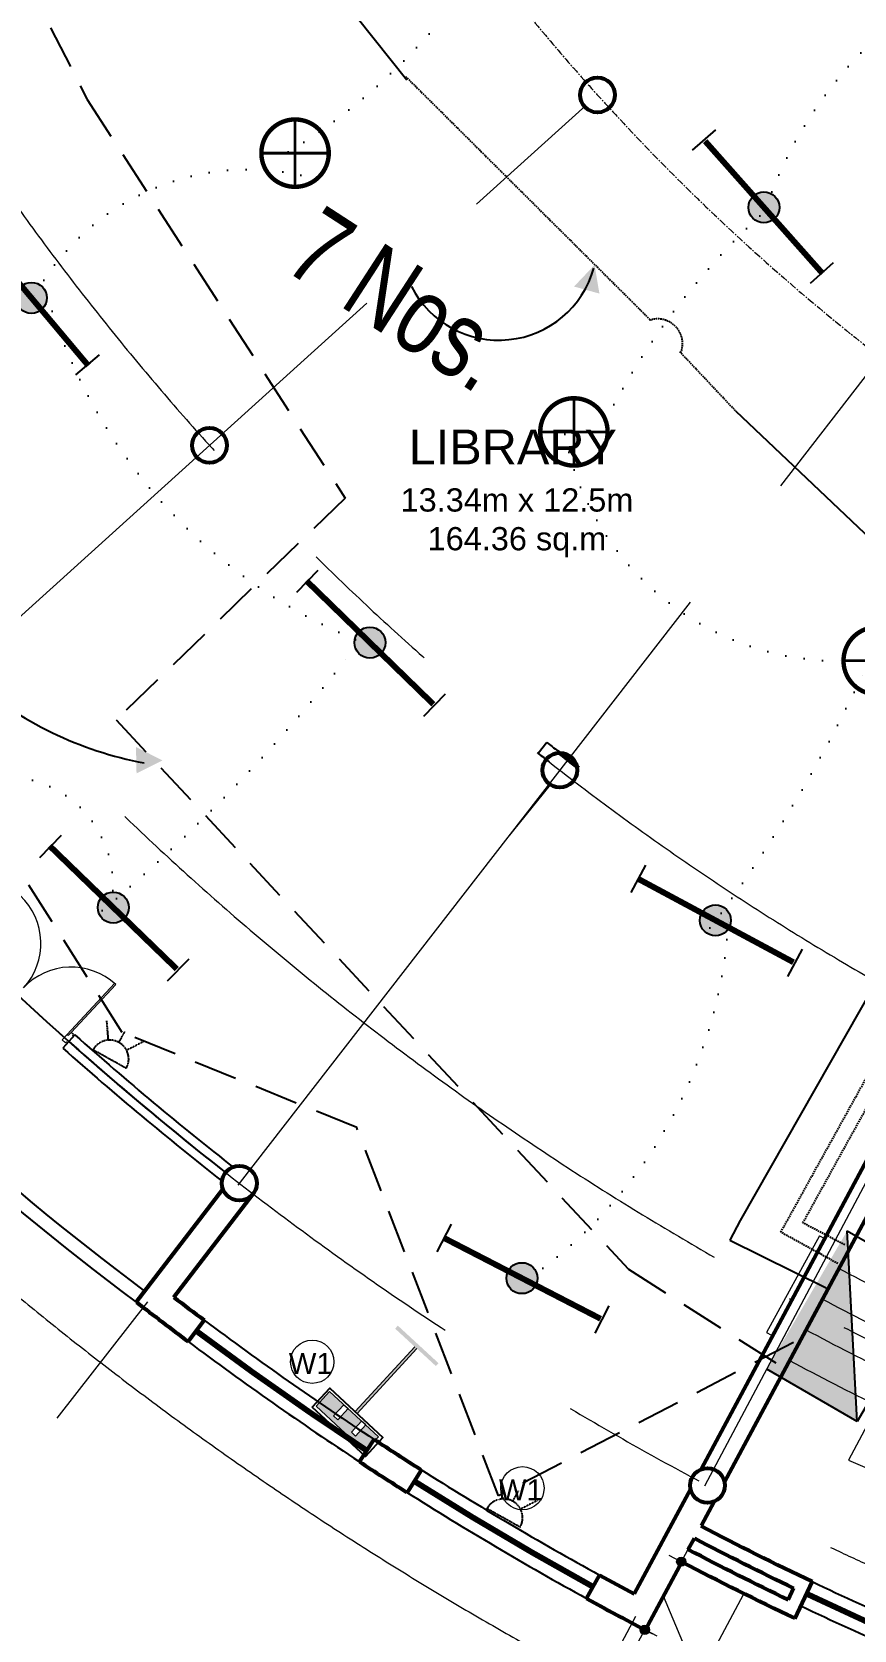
# Model space of a CAD drawing. Header units: millimetres. Extents: x -582 to 488037, y -1142837 to 903.
# Drawn here: x 404835 to 411910, y -1135645 to -1121888 of the extents above; entities that cross this region are included whole.
import ezdxf

# ---------------------------------------------------------------- set-up
doc = ezdxf.new("R2010")
doc.units = ezdxf.units.MM
doc.header["$PDMODE"] = 3
for name, pattern in [('CENTERX2', [101.6, 63.5, -12.7, 12.7, -12.7]), ('DASHED', [19.05, 12.7, -6.35]), ('DOT2', [3.175, 0, -3.175]), ('HIDDEN', [0.375, 0.25, -0.125])]:
    doc.linetypes.add(name, pattern=pattern)
doc.layers.add('A New CL', color=7, linetype='CENTERX2', lineweight=13, true_color=0x18bbcd)
doc.layers.add('Pipe line', color=7, linetype='Continuous', lineweight=60, true_color=0x0070ff)
for name, color, linetype, lineweight in [('A_Wall 01', 7, 'Continuous', 53), ('COLUMN-HATCH', 1, 'Continuous', 53), ('Dimension', 5, 'Continuous', 13), ('door', 62, 'Continuous', 18), ('E_Telephone', 50, 'Continuous', 20), ('furniture', 43, 'Continuous', 13), ('hatch', 9, 'Continuous', 0), ('hatch2', 252, 'Continuous', 18), ('railing', 220, 'Continuous', 25), ('stair', 20, 'Continuous', 20), ('WALL2', 1, 'Continuous', 25), ('window', 210, 'Continuous', 25)]:
    doc.layers.add(name, color=color, linetype=linetype, lineweight=lineweight)
for name, color, linetype in [('E_DB', 210, 'Continuous'), ('E_Electrical Layout', 210, 'Continuous'), ('E_Power', 50, 'HIDDEN'), ('E_Switch', 30, 'DOT2'), ('E_TV', 160, 'Continuous')]:
    doc.layers.add(name, color=color, linetype=linetype)
doc.styles.add('Arial', font='arial.ttf')
doc.styles.get("Standard").update_dxf_attribs({"font": 'arial.ttf', "width": 0.75})
doc.dimstyles.new('A_ Detail', dxfattribs={"dimtxt": 250, "dimasz": 80, "dimexe": 75, "dimexo": 0, "dimgap": 4, "dimtad": 1, "dimdec": 0, "dimzin": 1, "dimdsep": 46, "dimtxsty": 'Arial', "dimblk": 'dot 2', "dimcen": 0.09375, "dimclrd": 5, "dimclre": 5, "dimclrt": 256, "dimadec": 0, "dimazin": 0, "dimtfac": 0.75, "dimtdec": 0, "dimtix": 1, "dimtmove": 1, "dimatfit": 3, "dimfxl": 75, "dimfxlon": 1, "dimtolj": 1, "dimtzin": 0, "dimlwd": 13, "dimlwe": 9, "dimarcsym": 0})

# ---------------------------------------------------------------- blocks, each defined once
blk = doc.blocks.new('A$C115C1E31')
blk.add_circle((-22, 86), 150)
blk = doc.blocks.new('table partition')
at = {"layer": 'furniture'}
for p, q in [((785, 533), (0, 0)), ((813, 492), (28, -41)), ((785, 533), (813, 492)), ((0, 0), (28, -41))]:
    blk.add_line(p, q, dxfattribs=at)
blk = doc.blocks.new('D4')
at = {"layer": 'door'}
for p, q in [((0, 1.5), (0, -1.5)), ((0.5, 1.5), (0, 1.5)), ((2, 2), (0.5, 2)), ((0.5, 2), (0.5, 1.5)), ((2, -0.5), (2, 2)), ((46, -0.5), (46, 2)), ((46, 2), (47.5, 2)), ((47.5, 2), (47.5, 1.5)), ((47.5, 1.5), (48, 1.5)), ((48, 1.5), (48, -1.5)), ((0, -1.5), (0.5, -1.5)), ((0.5, -1.5), (0.5, -2)), ((0.5, -2), (1.5, -2)), ((1.5, -0.5), (2, -0.5)), ((1.5, -2), (1.5, -0.5)), ((1.5, -2), (1.5, -24.5)), ((2, -0.5), (2, -24.49)), ((46.5, -0.5), (46, -0.5)), ((46, -0.5), (46, -24.49)), ((46.5, -2), (46.5, -0.5)), ((47.5, -2), (46.5, -2)), ((46.5, -2), (46.5, -24.5)), ((47.5, -1.5), (47.5, -2)), ((48, -1.5), (47.5, -1.5))]:
    blk.add_line(p, q, dxfattribs=at)
for centre, start, end in [((1.5, -2), 270, 0), ((46.5, -2), 180, 270)]:
    blk.add_arc(centre, 22.5, start, end, dxfattribs=at)
blk = doc.blocks.new('dot1')
at = {"layer": 'hatch'}
h = blk.add_hatch(color=256, dxfattribs=at)
edge = h.paths.add_edge_path()
edge.add_arc((0, 0), 1, 0, 360)
for p, q in [((0, 3), (0, -3)), ((3, 0), (-3, 0))]:
    blk.add_line(p, q, dxfattribs=at)
blk.add_circle((0, 0), 1, dxfattribs=at)
blk = doc.blocks.new('dot 2')
at = {"layer": 'hatch', "xscale": 0.5, "yscale": 0.5, "zscale": 0.5}
blk.add_blockref('dot1', (0, 0), dxfattribs=at)
blk = doc.blocks.new('*D167')
at = {"layer": 'DEFPOINTS', "color": 0, "transparency": 16777216}
for p in [(410423, -1135057), (410423, -1135057), (410109, -1135643)]:
    blk.add_point(p, dxfattribs=at)
at = {"layer": 'Dimension', "color": 5, "lineweight": 13, "transparency": 16777216}
for p, q in [((410147, -1135572), (410385, -1135127)), ((410266, -1135350), (410591, -1136124)), ((410591, -1136124), (410398, -1136484))]:
    blk.add_line(p, q, dxfattribs=at)
at = {"layer": 'Dimension', "color": 5, "lineweight": 9, "transparency": 16777216}
for p, q in [((410423, -1135057), (410489, -1135092)), ((410109, -1135643), (410175, -1135678))]:
    blk.add_line(p, q, dxfattribs=at)
at = {"layer": 'Dimension', "color": 5, "lineweight": 13, "transparency": 16777216, "xscale": 80, "yscale": 80, "zscale": 80}
for p, rotation in [((410423, -1135057), 61.85111732714937), ((410109, -1135643), 241.8511173271494)]:
    blk.add_blockref('dot 2', p, dxfattribs=dict(at, rotation=rotation))
at = {"layer": 'Dimension', "transparency": 16777216, "insert": (410410, -1136259), "char_height": 180, "attachment_point": 5, "rotation": 61.8511, "style": 'Arial'}
blk.add_mtext('\\A1;665', dxfattribs=at)
blk = doc.blocks.new('F')
at = {"layer": 'E_Electrical Layout', "ltscale": 5}
h = blk.add_hatch(color=256, dxfattribs=at)
edge = h.paths.add_edge_path()
edge.add_ellipse((0, 0), major_axis=(-37.1, 37.1), ratio=1, start_angle=45, end_angle=135, ccw=False)
edge.add_ellipse((0, 0), major_axis=(37.1, 37.1), ratio=1, start_angle=45, end_angle=135, ccw=False)
edge.add_line((0, 52.5), (0, -52.5))
edge = h.paths.add_edge_path()
edge.add_ellipse((0, 0), major_axis=(-37.1, 37.1), ratio=1, start_angle=225, end_angle=315, ccw=False)
edge.add_ellipse((0, 0), major_axis=(37.1, 37.1), ratio=1, start_angle=225, end_angle=315, ccw=False)
edge.add_line((0, -52.5), (0, 52.5))
for p, q in [((-52.5, 305), (52.5, 305)), ((-52.5, -296.8), (52.5, -296.8))]:
    blk.add_line(p, q, dxfattribs=at)
at = {"layer": 'E_Electrical Layout', "ltscale": 5, "const_width": 20}
blk.add_lwpolyline([(0, -300), (0, 300)], dxfattribs=at)
at = {"layer": 'E_Electrical Layout', "ltscale": 5, "const_width": 3.5}
for points in [[(-52.5, 0, -1), (52.5, 0, -1)], [(-52.5, 0, 1), (52.5, 0, 1)]]:
    blk.add_lwpolyline(points, format="xyb", dxfattribs=at)
at = {"layer": 'E_Electrical Layout', "ltscale": 5}
blk.add_circle((0, 0), 52.5, dxfattribs=at)
blk.add_circle((0, 0), 52.5, dxfattribs=at)
blk = doc.blocks.new('DISTRIBUTION BOARD')
at = {"layer": 'E_DB'}
blk.add_hatch(color=256, dxfattribs=at).paths.add_polyline_path([(0, 11.8), (0, 0), (18.06, 11.8)])
for p, q in [((0, 0), (18.06, 11.8)), ((0, 0), (0, 11.8)), ((18.06, 11.8), (18.06, 0)), ((18.06, 0), (0, 0))]:
    blk.add_line(p, q, dxfattribs=at)
blk = doc.blocks.new('mb')
at = {"const_width": 20}
blk.add_lwpolyline([(18.1, 151.2, -0.887546), (18.1, -151.2, -1.126702), (18.1, 151.2, -0.226057)], format="xyb", dxfattribs=at)
at = {"const_width": 12.5}
for points in [[(0, -151.2), (0, 151.2)], [(-151.2, 0), (151.2, 0)]]:
    blk.add_lwpolyline(points, dxfattribs=at)
blk = doc.blocks.new('A$C08380FCA')
blk.add_blockref('mb', (162.3, 162.2))
blk = doc.blocks.new('15A SOC')
at = {"layer": 'E_Power', "ltscale": 0.010417}
for p, q in [((-94.8, 141.8), (-47.1, 70.5)), ((0, 84.8), (-0.2, 138.4)), ((94.5, 142), (46.9, 70.6)), ((84.8, 0), (-84.8, 0))]:
    blk.add_line(p, q, dxfattribs=at)
blk.add_arc((0, 0), 84.8, 0, 180, dxfattribs=at)
blk = doc.blocks.new('TELEPHONE POINTS')
at = {"layer": 'E_TV', "ltscale": 0.03}
for points in [[(1.39, 8.1), (3.68, 8.1), (3.68, 8.45), (-1.25, 8.45), (-1.25, 8.09), (1.14, 8.09), (1.14, 0.23), (1.39, 0.23)], [(-1.74, 0), (-1.74, -1.78), (4.2, -1.78), (4.2, 0), (2.65, 0), (2.65, -1.35), (2.15, -1.35), (2.15, 0), (0.5, 0), (0.5, -1.35), (0, -1.35), (0, 0)]]:
    blk.add_hatch(color=5, dxfattribs=at).paths.add_polyline_path(points)
at = {"layer": 'E_Telephone', "ltscale": 0.03}
for p, q in [((1.14, 0.23), (1.14, 8.09)), ((1.39, 8.1), (1.39, 0.23))]:
    blk.add_line(p, q, dxfattribs=at)
for points in [[(-1.74, 0), (4.2, 0), (4.2, -1.78), (-1.74, -1.78)], [(0, 0), (0.5, 0), (0.5, -1.35), (0, -1.35)], [(2.65, 0), (2.15, 0), (2.15, -1.35), (2.65, -1.35)]]:
    blk.add_lwpolyline(points, close=True, dxfattribs=at)
at = {"layer": 'E_TV', "color": 5, "ltscale": 0.03}
blk.add_lwpolyline([(-1.93, -2.08), (-1.93, 0.23), (4.53, 0.23), (4.53, -2.08)], close=True, dxfattribs=at)

msp = doc.modelspace()

# ---------------------------------------------------------------- hatches: boundary and pattern name
at = {"layer": 'E_Electrical Layout', "linetype": 'DASHED'}
h = msp.add_hatch(color=256, dxfattribs=at)
h.dxf.hatch_style = 1
h.paths.add_polyline_path([(409718.4, -1124140), (409676.8, -1123893.5), (409500, -1124079.1)])
h = msp.add_hatch(color=256, dxfattribs=at)
h.dxf.hatch_style = 1
h.paths.add_polyline_path([(405734.7, -1128270), (405958.7, -1128159), (405730, -1128043.3)])

# ---------------------------------------------------------------- linework, layer by layer
at = {"layer": 'A New CL', "ltscale": 100}
for p, q in [((415256.2, -1117411.6), (399205, -1131913.4)), ((416724.8, -1118769.1), (403684.2, -1135583.2)), ((418362.2, -1119822.3), (408404.9, -1138585.9))]:
    msp.add_line(p, q, dxfattribs=at)
at = {"layer": 'A New CL', "color": 6, "ltscale": 100}
msp.add_line((410956.6, -1135341.3), (410364.4, -1136448.1), dxfattribs=at)
at = {"layer": 'A New CL', "ltscale": 100}
for centre, radius, start, end in [((423678, -1109799.9), 26088.9, 159.29791, 261.10339), ((423680.4, -1109800.6), 23338.9, 156.77037, 260.80359), ((423680.4, -1109800.6), 27838.9, 160.88611, 260.80359), ((423678, -1109799.9), 14338.9, 151.51618, 250.54011), ((423678, -1109799.9), 14338.9, 151.97881, 265.13551)]:
    msp.add_arc(centre, radius, start, end, dxfattribs=at)
at = {"layer": 'A New CL'}
msp.add_arc((423680.4, -1109800.6), 18838.9, 153.44757, 259.00569, dxfattribs=at)
at = {"layer": 'A New CL', "color": 7, "ltscale": 100}
msp.add_arc((423680.4, -1109800.6), 13873.9, 207.20816, 244.47657, dxfattribs=at)
at = {"layer": 'A New CL', "color": 6, "ltscale": 100}
msp.add_arc((423678, -1109799.9), 29788.9, 210.61791, 243.45301, dxfattribs=at)
at = {"layer": 'A_Wall 01'}
for p, q in [((412624.9, -1130463.9), (410592.8, -1134261.9)), ((412827.7, -1130572.4), (410795.6, -1134370.4)), ((405732.7, -1132823.3), (406478.6, -1131850.8)), ((406055.9, -1132779.9), (406738.6, -1131889.8)), ((406317.1, -1132977.8), (406179.2, -1133161.9)), ((407653.2, -1134196.5), (407779.5, -1134004.3)), ((408065.3, -1134462.3), (408188.3, -1134268)), ((410502, -1134431.7), (410018.7, -1135335)), ((410704.7, -1134540.2), (410592.7, -1134749.6)), ((410483.4, -1134952), (410537, -1134855.9)), ((410427.6, -1135058.2), (410113.4, -1135645.5)), ((409607.6, -1135373.6), (409718.4, -1135172.1)), ((411342.5, -1135384.5), (411389.9, -1135285.2)), ((411399, -1135544.7), (411549.7, -1135228.8))]:
    msp.add_line(p, q, dxfattribs=at)
for centre, radius, start, end in [((423680.4, -1109800.6), 23223.9, 231.92026, 232.48775), ((423678, -1109799.9), 29188.9, 232.06576, 233.1657), ((423678, -1109799.9), 28958.9, 232.51727, 233.1657), ((423678, -1109799.9), 28958.9, 236.70122, 237.64518), ((423678, -1109799.9), 29188.9, 236.70122, 237.64518), ((423682.8, -1109801.3), 28173.9, 242.31447, 244.4912), ((423682.8, -1109801.3), 28293.9, 242.31447, 244.2482), ((423682.8, -1109801.3), 28403.9, 242.30879, 244.24914), ((423682.8, -1109801.3), 28523.9, 242.30879, 244.4912), ((423678, -1109799.9), 28958.9, 241.18069, 241.85652), ((423678, -1109799.9), 29188.9, 241.18069, 242.30796), ((423678, -1109799.9), 29188.9, 241.18069, 241.85169)]:
    msp.add_arc(centre, radius, start, end, dxfattribs=at)
at = {"layer": 'Dimension'}
for centre in [(407247, -1133335.7), (409056, -1134424.9)]:
    msp.add_circle(centre, 186.2, dxfattribs=at)
at = {"layer": 'door'}
msp.add_line((409294.9, -1128368.3), (408917.7, -1128835.1), dxfattribs=at)
at = {"layer": 'E_Electrical Layout', "ltscale": 1500}
for p, q in [((405380, -1118920), (408060, -1122300)), ((410890, -1125150), (413490, -1127620)), ((413490, -1127620), (410930, -1132120)), ((410930, -1132120), (410840, -1132290)), ((410840, -1132290), (411670, -1132700))]:
    msp.add_line(p, q, dxfattribs=at)
at = {"layer": 'E_Electrical Layout', "linetype": 'DASHED'}
for p, q in [((408050, -1122270), (410150, -1124360)), ((410890, -1125150), (410410, -1124640)), ((411280, -1132220), (414040, -1127240)), ((411470, -1132140), (414010, -1127550)), ((411830, -1132330), (411470, -1132140)), ((411770, -1132490), (411280, -1132220))]:
    msp.add_line(p, q, dxfattribs=at)
at = {"layer": 'E_Electrical Layout', "ltscale": 1500}
for centre, radius, start, end in [((408853.8, -1123694), 846.9, 207.11301, 344.52476), ((406385.3, -1125067), 3167.6, 229.06705, 259.35129)]:
    msp.add_arc(centre, radius, start, end, dxfattribs=at)
at = {"layer": 'E_Electrical Layout', "linetype": 'DASHED'}
msp.add_arc((410219.9, -1124572.7), 214.5, 338.88409, 109.03265, dxfattribs=at)
at = {"layer": 'E_Power', "ltscale": 1500}
for p, q in [((404740, -1121350), (405310, -1122470)), ((405310, -1122470), (407530, -1125900)), ((407530, -1125900), (405560, -1127810)), ((405560, -1127810), (409970, -1132540)), ((405610, -1130500), (403960, -1127890)), ((407630, -1131320), (405610, -1130500)), ((408850, -1134490), (407630, -1131320)), ((409970, -1132540), (411340, -1133410)), ((411390, -1133170), (408850, -1134490))]:
    msp.add_line(p, q, dxfattribs=at)
at = {"layer": 'E_Switch', "ltscale": 50}
for centre, radius, start, end in [((404315, -1118442.6), 5241.4, 301.32468, 332.16434), ((414621.5, -1124609.8), 3676, 113.93809, 161.2795), ((406696.4, -1125168.6), 2098.2, 77.51569, 154.03666), ((415446, -1128135.9), 6376.4, 132.96702, 153.69281), ((409374, -1122879.7), 4586.3, 197.90933, 249.66153), ((411787.2, -1124890.3), 2411.4, 190.98872, 272.20476), ((395844.5, -1118053.2), 14898.4, 310.09548, 322.22179), ((401027.5, -1122314.8), 12085.2, 322.9278, 335.22063), ((404595.6, -1129232.7), 935.6, 357.10367, 168.11297), ((406761.3, -1129287.5), 4075.4, 307.28418, 356.72904)]:
    msp.add_arc(centre, radius, start, end, dxfattribs=at)
at = {"layer": 'furniture'}
msp.add_arc((420753.8, -1115645.6), 19553.9, 241.26603, 241.33335, dxfattribs=at)
at = {"layer": 'stair'}
for radius, start, end in [(26799.9, 241.94907, 245.53805), (27099.9, 241.94799, 245.53924), (27399.9, 241.94693, 245.54039), (27699.9, 241.9459, 245.54153)]:
    msp.add_arc((424382.1, -1108880.1), radius, start, end, dxfattribs=at)
at = {"layer": 'WALL2'}
msp.add_line((409265.7, -1128003.2), (409192.2, -1128098), dxfattribs=at)
for centre, radius, start, end in [((423680.4, -1109800.6), 23218.9, 231.62407, 231.92019), ((423680.4, -1109800.6), 23338.9, 231.62705, 231.92019), ((419288.1, -1114556.4), 22627, 220.95717, 233.42195), ((419288.1, -1114556.4), 22747, 220.95717, 233.42195)]:
    msp.add_arc(centre, radius, start, end, dxfattribs=at)
at = {"layer": 'window', "linetype": 'ByBlock'}
msp.add_line((405204, -1130521.3), (405101.5, -1130636.2), dxfattribs=at)
at = {"layer": 'window', "const_width": 50}
for points in [[(406248.2, -1133069.9, 0.0154278), (407716.3, -1134100.4)], [(408118.8, -1134360.1, 0.0154278), (409663, -1135272.8)], [(411500.2, -1135332.6, 0.0158469), (413141.8, -1136053)]]:
    msp.add_lwpolyline(points, format="xyb", dxfattribs=at)
at = {"layer": 'window', "linetype": 'ByBlock'}
for radius, start, end in [(27838.9, 222.40553, 231.89523), (27838.9, 228.27695, 231.89523), (27761.9, 228.27695, 231.96917), (27915.9, 228.27695, 231.93938)]:
    msp.add_arc((423680.4, -1109800.6), radius, start, end, dxfattribs=at)
at = {"layer": 'window'}
for centre, radius, start, end in [((423678, -1109799.9), 28958.9, 233.1657, 236.70122), ((423678, -1109799.9), 29188.9, 233.1657, 236.70122), ((423678, -1109799.9), 28958.9, 237.64517, 241.18069), ((423678, -1109799.9), 29188.9, 237.64517, 241.18069), ((423682.8, -1109801.3), 28173.9, 244.4912, 248.12274), ((423682.8, -1109801.3), 28403.9, 244.4912, 248.12274)]:
    msp.add_arc(centre, radius, start, end, dxfattribs=at)

# ---------------------------------------------------------------- block references
at = {"layer": 'COLUMN-HATCH'}
for p in [(409724, -1122515.7), (406384.9, -1125532.5), (409399.4, -1128328.7), (406641.5, -1131884.6), (410671, -1134486.8)]:
    msp.add_blockref('A$C115C1E31', p, dxfattribs=at)
at = {"layer": 'Dimension', "ltscale": 1500, "xscale": 96.52000000000005, "yscale": 96.52000000000005, "zscale": 96.52000000000005, "rotation": 317.3083685089085}
msp.add_blockref('TELEPHONE POINTS', (407519.4, -1133706.4), dxfattribs=at)
at = {"layer": 'E_Electrical Layout', "xscale": 1.905, "yscale": 1.905, "zscale": 1.905}
for p in [(406789.9, -1123239.8), (409189.9, -1125639.8), (411799.9, -1127609.9)]:
    msp.add_blockref('A$C08380FCA', p, dxfattribs=at)
at = {"layer": 'E_Electrical Layout', "xscale": 2.54, "yscale": 2.54, "zscale": 2.54}
for p, rotation in [((411133.8, -1123397.4), 41.56930409261901), ((404830.1, -1124176.7), 39.99953908111677), ((407743.3, -1127144.1), 225.7658920501365), ((405534.3, -1129425.2), 225.9078790581288), ((410717.3, -1129535.8), 241.7452337149548), ((409051.2, -1132616.2), 242.6988460371949)]:
    msp.add_blockref('F', p, dxfattribs=dict(at, rotation=rotation))
at = {"layer": 'E_Electrical Layout', "linetype": 'DASHED', "xscale": 76.19999999999997, "yscale": 76.19999999999997, "zscale": 76.19999999999997, "rotation": 59.86566401281249}
msp.add_blockref('DISTRIBUTION BOARD', (411937.5, -1133850), dxfattribs=at)
at = {"layer": 'E_Power', "xscale": 1.933907334955847, "yscale": 1.933907332272611, "zscale": 1.933907335074686, "rotation": 330.873015637691}
for p in [(405503.2, -1130730.2), (408893.2, -1134680.2)]:
    msp.add_blockref('15A SOC', p, dxfattribs=at)
at = {"layer": 'hatch2', "ltscale": 0.1, "xscale": 24.99998893878288, "yscale": 24.99998893967131, "zscale": 24.99998892868073, "rotation": 137.0836102388736}
msp.add_blockref('D4', (405166.2, -1130562.6), dxfattribs=at)
at = {"layer": 'WALL2', "rotation": 27.07846925398251}
msp.add_blockref('table partition', (411155.5, -1133083.1), dxfattribs=at)

# ---------------------------------------------------------------- texts
at = {"layer": 'E_Electrical Layout', "linetype": 'DASHED', "width": 0.75}
msp.add_text('7 Nos.', height=662.72, rotation=327.05356, dxfattribs=at).set_placement((406981.6, -1123920.7))
at = {"layer": 'Pipe line', "color": 5, "attachment_point": 5, "style": 'Arial'}
for s, insert, char_height in [('LIBRARY', (408973.2, -1125460.2), 300), ('13.34m x 12.5m\\P164.36 sq.m', (409008.8, -1126113.4), 200), ('W1', (407233.8, -1133349.8), 180), ('W1', (409042.9, -1134439), 180)]:
    msp.add_mtext(s, dxfattribs=dict(at, insert=insert, char_height=char_height))

# ---------------------------------------------------------------- dimensions: what is measured, and where the dimension line sits
at = {"layer": 'Dimension'}
dim = msp.add_linear_dim(base=(410422.8, -1135056.8), p1=(410109.2, -1135642.8), p2=(410422.8, -1135056.8), angle=61.85112, dimstyle='A_ Detail', override={"dimtxt": 180}, dxfattribs=at)
dim.commit()
dim.dimension.update_dxf_attribs({"geometry": '*D167', "text_midpoint": (410588.8, -1136127.4), "dimtype": 161})

# ---------------------------------------------------------------- leaders
at = {"layer": 'railing'}
msp.add_leader([(412392.3, -1133183.4), (411862.4, -1134183.3), (413794.1, -1135010.8)], dimstyle='A_ Detail', override={"dimasz": 300, "dimgap": 4, "dimtad": 0, "dimfxl": 550, "dimfxlon": 1, "dimarcsym": 1}, dxfattribs=at)

doc.saveas('drawing.dxf')
